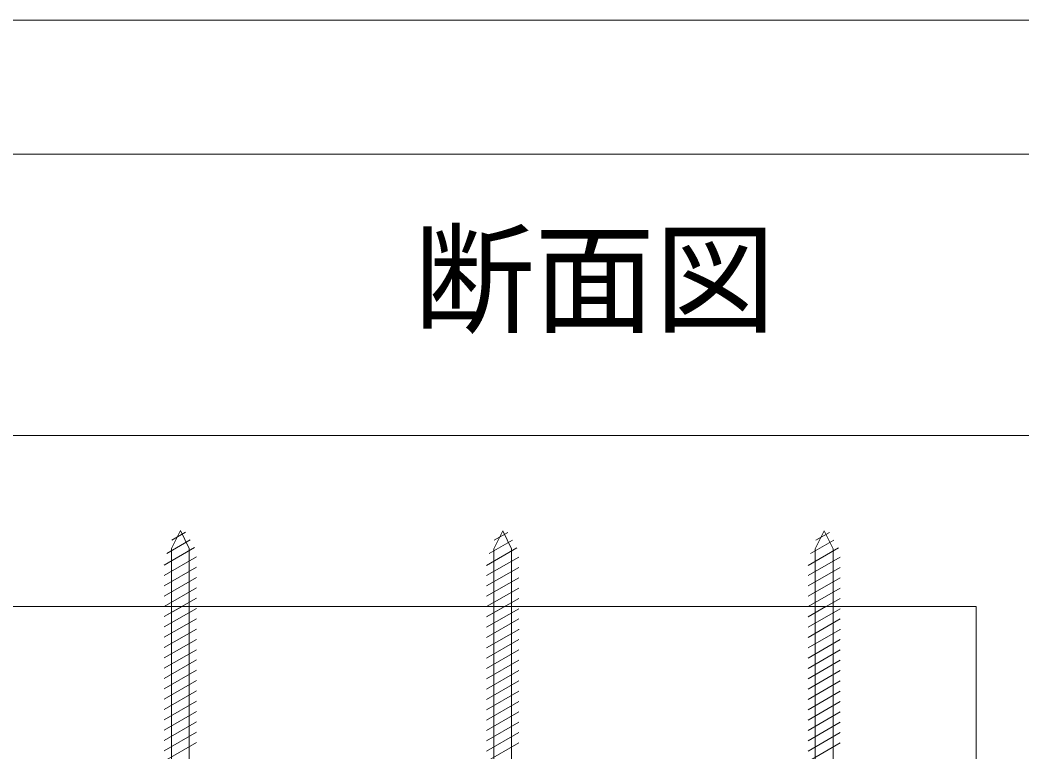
# Model space of a CAD drawing. Units: millimetres on the paper, enlarged 5 times, with parts at other scales. Extents: x -992 to 1008, y -685 to 700.
# Drawn here: x -496.8 to -309.8, y 563.5 to 700 of the extents above; entities that cross this region are included whole.
import ezdxf
from ezdxf.enums import TextEntityAlignment as Align

# ---------------------------------------------------------------- set-up
doc = ezdxf.new("R2010")
doc.units = ezdxf.units.MM
doc.header["$LTSCALE"] = 5
for name, color, linetype, lineweight in [('1-0_H-SYM', 7, 'Continuous', 20), ('1-1_0', 7, 'Continuous', 20), ('2-0_18', 7, 'Continuous', 18)]:
    doc.layers.add(name, color=color, linetype=linetype, lineweight=lineweight)
doc.styles.add('ＭＳ ゴシック', font='')
doc.styles.get('ＭＳ ゴシック').set_extended_font_data('MS Gothic')

msp = doc.modelspace()

# ---------------------------------------------------------------- linework, layer by layer
at = {"layer": '1-0_H-SYM'}
for p, q in [((-967.5, 675), (197.5, 675)), ((-967.5, 622.5), (197.5, 622.5)), ((-967.5, 622.5), (197.5, 622.5))]:
    msp.add_line(p, q, dxfattribs=at)
at = {"layer": '1-1_0'}
msp.add_line((-967.5, 675), (197.5, 675), dxfattribs=at)
msp.add_lwpolyline([(-992.5, -685), (1007.5, -685), (1007.5, 700), (-992.5, 700)], close=True, dxfattribs=at)
at = {"layer": '2-0_18'}
for p, q in [((-466.911, 604.773), (-468.578, 601.412)), ((-468.481, 603.013), (-465.924, 604.49)), ((-466.911, 604.773), (-465.244, 601.412)), ((-406.755, 604.721), (-408.422, 601.36)), ((-408.325, 602.962), (-405.767, 604.438)), ((-406.755, 604.721), (-405.088, 601.36)), ((-346.755, 604.721), (-348.422, 601.36)), ((-348.325, 602.962), (-345.767, 604.438)), ((-346.755, 604.721), (-345.088, 601.36)), ((-469.46, 600.524), (-465.09, 603.046)), ((-409.303, 600.472), (-404.934, 602.995)), ((-349.303, 600.472), (-344.934, 602.995)), ((-469.911, 598.338), (-464.257, 601.603)), ((-468.578, 601.033), (-468.709, 600.957)), ((-468.578, 552.939), (-468.578, 601.412)), ((-465.244, 601.412), (-465.244, 552.939)), ((-409.755, 598.287), (-404.101, 601.552)), ((-408.422, 600.981), (-408.552, 600.906)), ((-408.422, 552.888), (-408.422, 601.36)), ((-405.088, 601.36), (-405.088, 552.888)), ((-349.755, 598.287), (-344.101, 601.552)), ((-348.422, 600.981), (-348.552, 600.906)), ((-348.422, 552.888), (-348.422, 601.36)), ((-345.088, 601.36), (-345.088, 552.888)), ((-469.911, 596.414), (-463.911, 599.878)), ((-409.755, 596.363), (-403.755, 599.827)), ((-349.755, 596.363), (-343.755, 599.827)), ((-469.911, 594.489), (-463.911, 597.954)), ((-409.755, 594.438), (-403.755, 597.902)), ((-349.755, 594.438), (-343.755, 597.902)), ((-469.911, 592.565), (-463.911, 596.029)), ((-409.755, 592.514), (-403.755, 595.978)), ((-349.755, 592.514), (-343.755, 595.978)), ((-469.911, 590.64), (-463.911, 594.105)), ((-409.755, 590.589), (-403.755, 594.053)), ((-349.755, 590.589), (-343.755, 594.053)), ((-469.911, 588.716), (-463.911, 592.18)), ((-409.755, 588.664), (-403.755, 592.129)), ((-349.755, 588.664), (-343.755, 592.129)), ((-469.911, 588.716), (-466.587, 590.635)), ((-469.911, 586.791), (-463.911, 590.255)), ((-409.755, 588.664), (-406.431, 590.583)), ((-409.755, 586.74), (-403.755, 590.204)), ((-349.755, 588.664), (-346.431, 590.583)), ((-349.755, 586.74), (-343.755, 590.204)), ((-469.911, 584.867), (-463.911, 588.331)), ((-409.755, 584.815), (-403.755, 588.28)), ((-349.755, 584.815), (-343.755, 588.28)), ((-469.911, 581.018), (-463.911, 584.482)), ((-409.755, 580.966), (-403.755, 584.43)), ((-349.755, 580.966), (-343.755, 584.43)), ((-469.911, 579.093), (-463.911, 582.557)), ((-409.755, 579.042), (-403.755, 582.506)), ((-349.755, 579.042), (-343.755, 582.506)), ((-469.911, 577.169), (-463.911, 580.633)), ((-409.755, 577.118), (-403.755, 580.582)), ((-349.755, 577.118), (-343.755, 580.582)), ((-469.911, 575.244), (-463.911, 578.708)), ((-409.755, 575.193), (-403.755, 578.657)), ((-349.755, 575.193), (-343.755, 578.657)), ((-469.911, 573.32), (-463.911, 576.784)), ((-409.755, 573.268), (-403.755, 576.732)), ((-349.755, 573.268), (-343.755, 576.732)), ((-469.911, 571.395), (-463.911, 574.859)), ((-409.755, 571.344), (-403.755, 574.808)), ((-349.755, 571.344), (-343.755, 574.808)), ((-469.911, 569.471), (-463.911, 572.935)), ((-409.755, 569.419), (-403.755, 572.884)), ((-349.755, 569.419), (-343.755, 572.884)), ((-469.911, 567.546), (-463.911, 571.011)), ((-409.755, 567.495), (-403.755, 570.959)), ((-349.755, 567.495), (-343.755, 570.959)), ((-469.911, 565.622), (-463.911, 569.086)), ((-409.755, 565.57), (-403.755, 569.035)), ((-349.755, 565.57), (-343.755, 569.035)), ((-469.911, 563.697), (-463.911, 567.161)), ((-409.755, 563.646), (-403.755, 567.11)), ((-349.755, 563.646), (-343.755, 567.11)), ((-469.911, 561.773), (-463.911, 565.237)), ((-409.755, 561.721), (-403.755, 565.185)), ((-349.755, 561.721), (-343.755, 565.185))]:
    msp.add_line(p, q, dxfattribs=at)
at = {"layer": '2-0_18', "lineweight": 20}
for p, q in [((-318.422, 590.606), (-572.588, 590.606)), ((-318.422, 555.606), (-318.422, 590.606))]:
    msp.add_line(p, q, dxfattribs=at)
at = {"layer": '2-0_18'}
for points in [[(-469.911, 582.942), (-463.929, 586.396), (-463.911, 586.406)], [(-409.755, 582.891), (-403.772, 586.345), (-403.755, 586.355)], [(-349.755, 582.891), (-343.772, 586.345), (-343.755, 586.355)]]:
    msp.add_lwpolyline(points, dxfattribs=at)

# ---------------------------------------------------------------- texts
at = {"layer": '1-1_0', "style": 'ＭＳ ゴシック'}
msp.add_text('断面図', height=16.5, dxfattribs=at).set_placement((-423.371, 638.489), align=Align.BOTTOM_LEFT)

doc.saveas('drawing.dxf')
